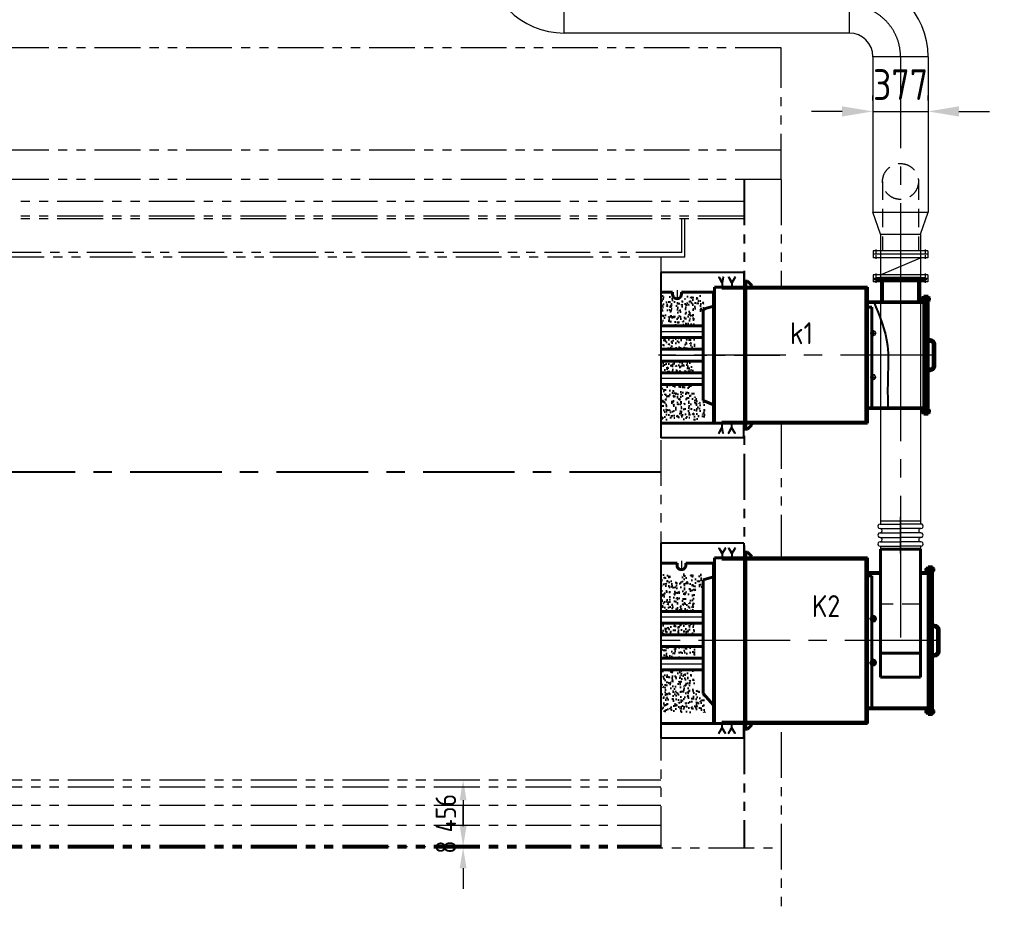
# Model space of a CAD drawing. Header units: millimetres. Extents: x 188205 to 604756, y -401673 to 15123.
# Drawn here: x 382495 to 389121, y -227830 to -221723 of the extents above; entities that cross this region are included whole.
import ezdxf

# ---------------------------------------------------------------- set-up
doc = ezdxf.new("R2010")
doc.units = ezdxf.units.MM
doc.header["$LTSCALE"] = 500
for name, pattern in [('CENTER', [2, 1.25, -0.25, 0.25, -0.25]), ('CONTINOUS', [0]), ('DASHED2', [0.375, 0.25, -0.125]), ('PHANTOM2', [1.25, 0.625, -0.125, 0.125, -0.125, 0.125, -0.125])]:
    doc.linetypes.add(name, pattern=pattern)
for name, color, linetype, lineweight in [('2D', 4, 'PHANTOM2', 20), ('BIAOZHU', 3, 'Continuous', 25), ('POU', 4, 'Continuous', 20), ('SHI', 7, 'Continuous', 40), ('SW', 8, 'Continuous', 20), ('WEN', 3, 'Continuous', 20), ('XU', 6, 'DASHED2', 20), ('ZHONG', 1, 'CENTER', 20), ('中心线', 1, 'CENTER', 18)]:
    doc.layers.add(name, color=color, linetype=linetype, lineweight=lineweight)
doc.layers.add('CENTR', color=1, linetype='CENTER')
doc.styles.add('GB', font='gbenor.shx', dxfattribs={"bigfont": 'gbcbig.shx'})
doc.dimstyles.new('ISO-25$0', dxfattribs={"dimscale": 40, "dimtxt": 3.5, "dimasz": 3.5, "dimexe": 1, "dimexo": 0.2, "dimgap": 1.2, "dimtad": 1, "dimtoh": 1, "dimdec": 1, "dimzin": 9, "dimdsep": 46, "dimtxsty": 'GB', "dimcen": 0, "dimclrd": 3, "dimclre": 3, "dimclrt": 256, "dimadec": 0, "dimazin": 2, "dimtfac": 1, "dimtdec": 1, "dimtix": 1, "dimtmove": 0, "dimatfit": 3, "dimldrblk": 'DOTSMALL', "dimfxl": 0, "dimlwd": -1, "dimlwe": 20, "dimarcsym": 0})
doc.dimstyles.new('ISO-60', dxfattribs={"dimscale": 60, "dimtxt": 3.5, "dimasz": 3.5, "dimexe": 1.8, "dimexo": 1.25, "dimgap": 1.3, "dimtad": 1, "dimrnd": 1, "dimdsep": 46, "dimtxsty": 'GB', "dimcen": 0, "dimclrd": 3, "dimclre": 3, "dimclrt": 256, "dimadec": 0, "dimazin": 0, "dimtfac": 1, "dimtix": 1, "dimtmove": 0, "dimatfit": 3, "dimldrblk": 'DOTSMALL', "dimfxl": 0, "dimlwd": 20, "dimlwe": 20, "dimarcsym": 0})
pattern_1 = [(130, (57927.14, -19397.804), (-72.87387, -6.375634), [7.62, -83.82]), (185, (57927.14, -19397.804), (14.09713, 76.42266), [6.096, -67.056]), (79.549, (57921.07, -19398.335), (-58.777, 70.046675), [6.476, -71.236]), (133.8158, (57927.14, -19377.48), (-108.43162, -16.81693), [11.43, -125.73]), (83.3644, (57918.1, -19378.89), (-94.9617, 98.97022), [9.714, -106.854]), (188.816, (57927.14, -19377.48), (-94.96184, 98.97005), [9.144, -100.584]), (159, (57916.98, -19382.564), (-60.64595, -40.90621), [7.62, -83.82]), (214, (57916.98, -19382.564), (-24.72081, 73.67519), [6.096, -67.056]), (108.5486, (57911.926, -19385.97), (-85.3666, 32.76914), [6.476, -71.236]), (142.5, (57927.14, -19397.804), (-1.235441, 33.822016), [0, -66.2432, 0, -68.072, 0, -67.31]), (172.5, (57927.14, -19397.804), (-26.727865, 40.07223), [0, -38.8112, 0, -64.7192, 0, -25.654]), (212.5, (57949.796, -19397.804), (-54.236238, -2.291498), [0, -25.4, 0, -79.248, 0, -105.156]), (222.5, (57959.956, -19397.804), (-59.251673, 10.170596), [0, -33.02, 0, -52.6288, 0, -74.676])]
pattern_2 = [(130, (56604.54, -19422.26), (-72.87387, -6.375634), [7.62, -83.82]), (185, (56604.54, -19422.26), (14.09713, 76.42266), [6.096, -67.056]), (79.549, (56598.47, -19422.79), (-58.777, 70.046675), [6.476, -71.236]), (133.8158, (56604.54, -19401.94), (-108.43162, -16.81693), [11.43, -125.73]), (83.3644, (56595.51, -19403.34), (-94.9617, 98.97022), [9.714, -106.854]), (188.816, (56604.54, -19401.94), (-94.96184, 98.97005), [9.144, -100.584]), (159, (56594.38, -19407.02), (-60.64595, -40.90621), [7.62, -83.82]), (214, (56594.38, -19407.02), (-24.72081, 73.67519), [6.096, -67.056]), (108.5486, (56589.33, -19410.43), (-85.3666, 32.76914), [6.476, -71.236]), (142.5, (56604.542, -19422.26), (-1.235441, 33.822016), [0, -66.2432, 0, -68.072, 0, -67.31]), (172.5, (56604.54, -19422.26), (-26.727865, 40.07223), [0, -38.8112, 0, -64.7192, 0, -25.654]), (212.5, (56627.199, -19422.26), (-54.236238, -2.291498), [0, -25.4, 0, -79.248, 0, -105.156]), (222.5, (56637.36, -19422.26), (-59.251673, 10.170596), [0, -33.02, 0, -52.6288, 0, -74.676])]
pattern_3 = [(45, (-1333.1662, -1494.125), (-2.245064, 2.245064), [])]

# ---------------------------------------------------------------- blocks, each defined once
blk = doc.blocks.new('*D52')
at = {"layer": 'Defpoints', "color": 0}
for p in [(12549, 914), (12549, 458), (13374, 458)]:
    blk.add_point(p, dxfattribs=at)
at = {"layer": 'WEN', "color": 3, "linetype": 'ByBlock', "lineweight": 20}
for p, q in [((12557, 914), (13414, 914)), ((12557, 458), (13414, 458))]:
    blk.add_line(p, q, dxfattribs=at)
at = {"layer": 'WEN', "color": 3}
blk.add_line((13374, 774), (13374, 598), dxfattribs=at)
for points in [[(13350.6, 774), (13397.3, 774), (13374, 914)], [(13350.6, 598), (13397.3, 598), (13374, 458)]]:
    blk.add_solid(points, dxfattribs=at)
at = {"layer": 'WEN', "insert": (13256, 686), "char_height": 140, "attachment_point": 5, "rotation": 90, "style": 'GB'}
blk.add_mtext('456', dxfattribs=at)
blk = doc.blocks.new('_DotSmall')
at = {"color": 0, "linetype": 'ByBlock', "const_width": 0.5}
blk.add_lwpolyline([(-0.0625, 0, 1), (0.0625, 0, 1)], format="xyb", close=True, dxfattribs=at)
blk = doc.blocks.new('*D53')
at = {"layer": 'Defpoints', "color": 0}
for p in [(13374, 458), (13374, 450), (13374, 450)]:
    blk.add_point(p, dxfattribs=at)
at = {"layer": 'WEN', "color": 3}
for p, q in [((13374, 598), (13374, 738)), ((13374, 458), (13374, 450)), ((13374, 310), (13374, 170))]:
    blk.add_line(p, q, dxfattribs=at)
at = {"layer": 'WEN', "color": 3, "linetype": 'ByBlock', "lineweight": 20}
for p, q in [((13366, 450), (13334, 450)), ((13382, 458), (13414, 458))]:
    blk.add_line(p, q, dxfattribs=at)
at = {"layer": 'WEN', "color": 3}
for points in [[(13350.6, 598), (13397.3, 598), (13374, 458)], [(13350.6, 310), (13397.3, 310), (13374, 450)]]:
    blk.add_solid(points, dxfattribs=at)
at = {"layer": 'WEN', "insert": (13256, 454), "char_height": 140, "attachment_point": 5, "rotation": 90, "style": 'GB'}
blk.add_mtext('8', dxfattribs=at)
blk = doc.blocks.new('A$C4A3A45B7')
at = {"layer": 'BIAOZHU'}
h = blk.add_hatch(dxfattribs=at)
h.set_pattern_fill('AR-CONC', color=256, scale=0.4, style=0)
h.set_pattern_definition(pattern_1)
h.paths.add_polyline_path([(16.4, 465), (246.4, 465), (246.4, 330), (316.4, 300), (316.4, 225), (316.4, 175), (166.4, 175), (116.4, 175), (16.4, 175)])
edge = h.paths.add_edge_path()
edge.add_line((16.4, 1120), (96.4, 1120))
edge.add_line((96.4, 1120), (96.4, 1105))
edge.add_line((96.4, 1105), (104.9, 1084.1))
edge.add_arc((126.4, 1105), 30, 224.08668, 317.02733)
edge.add_line((148.4, 1084.6), (156.4, 1105))
edge.add_line((156.4, 1105), (156.4, 1120))
edge.add_line((156.4, 1120), (316.4, 1120))
edge.add_line((316.4, 1120), (316.4, 1025))
edge.add_line((316.4, 1025), (246.4, 1005))
edge.add_line((246.4, 1005), (246.4, 865))
edge.add_line((246.4, 865), (16.4, 865))
edge.add_line((16.4, 865), (16.4, 1120))
h = blk.add_hatch(dxfattribs=at)
h.set_pattern_fill('AR-CONC', color=256, scale=0.4, style=0)
h.set_pattern_definition(pattern_1)
h.paths.add_polyline_path([(16.4, 785), (246.4, 785), (246.4, 705), (16.4, 705)])
h.paths.add_polyline_path([(16.4, 625), (246.4, 625), (246.4, 545), (16.4, 545)])
for p, q in [((581.4, 1330), (16.4, 1330)), ((16.4, 1330), (16.4, 0)), ((581.4, 1330), (581.4, 1230)), ((586.4, 1235), (581.4, 1235)), ((580.4, 100), (580.4, 0)), ((580.4, 0), (16.4, 0))]:
    blk.add_line(p, q, dxfattribs=at)
at = {"layer": 'SHI'}
for p, q in [((596.4, 1270), (586.4, 1270)), ((586.6, 100), (586.4, 1270)), ((596.4, 1270), (596.4, 100)), ((606.4, 1270), (596.4, 1270)), ((606.4, 1270), (636.4, 1240)), ((1515.9, 1290), (1515.9, 415)), ((1788.9, 1290), (1515.9, 1290)), ((1788.9, 1290), (1788.9, 415)), ((126.4, 1195), (16.4, 1195)), ((126.4, 1180), (126.4, 1195)), ((381.4, 1195), (186.4, 1195)), ((186.4, 1180.5), (186.4, 1195)), ((376.4, 1195), (376.4, 665)), ((381.4, 1230), (381.4, 665)), ((596.4, 1230), (381.4, 1230)), ((431.4, 1230), (431.4, 1222)), ((1416.4, 1222), (431.4, 1222)), ((1426.4, 1230), (596.4, 1230)), ((636.4, 1240), (636.4, 1230)), ((1416.4, 1230), (1416.4, 665)), ((1426.4, 1230), (1426.4, 665)), ((1515.9, 1130), (1426.4, 1130)), ((1841.4, 1130), (1788.9, 1130)), ((1824.9, 1155.1), (1825.8, 1156)), ((1824.9, 1144.9), (1824.9, 1155.1)), ((1826.7, 1155.1), (1824.9, 1155.1)), ((1825.8, 1144), (1824.9, 1144.9)), ((1826.7, 1144.9), (1824.9, 1144.9)), ((1825.8, 1156), (1825.8, 1144)), ((1826.7, 1156), (1825.8, 1156)), ((1826.7, 1144), (1825.8, 1144)), ((1826.7, 1157.8), (1828.2, 1160.4)), ((1826.7, 1142.2), (1826.7, 1157.8)), ((1826.7, 1142.2), (1828.2, 1139.6)), ((1837.4, 1160.4), (1828.2, 1160.4)), ((1837.4, 1155.2), (1828.2, 1155.2)), ((1837.4, 1144.8), (1828.2, 1144.8)), ((1837.4, 1139.6), (1828.2, 1139.6)), ((1838.9, 1157.8), (1837.4, 1160.4)), ((1838.9, 1142.2), (1837.4, 1139.6)), ((1838.9, 1162), (1841.4, 1162)), ((1838.9, 1138), (1838.9, 1162)), ((1838.9, 1142.2), (1838.9, 1157.8)), ((1838.9, 1138), (1841.4, 1138)), ((1870.4, 1169), (1841.4, 1169)), ((1841.4, 1169), (1841.4, 665)), ((1857.4, 1169), (1857.4, 665)), ((1860.4, 1169), (1860.4, 665)), ((1870.4, 1169), (1870.4, 665)), ((1872.9, 1162), (1870.4, 1162)), ((1872.9, 1138), (1870.4, 1138)), ((1872.9, 1138), (1872.9, 1162)), ((1878.9, 1160.4), (1872.9, 1160.4)), ((1872.9, 1139.6), (1872.9, 1160.4)), ((1872.9, 1160.4), (1872.9, 1139.6)), ((1878.9, 1155.2), (1872.9, 1155.2)), ((1878.9, 1144.8), (1872.9, 1144.8)), ((1878.9, 1139.6), (1872.9, 1139.6)), ((1880.4, 1157.8), (1878.9, 1160.4)), ((1880.4, 1142.2), (1878.9, 1139.6)), ((1880.4, 1142.2), (1880.4, 1157.8)), ((375.4, 1100), (305.4, 1080)), ((305.4, 1080), (305.4, 665)), ((1515.9, 1124), (1426.4, 1124)), ((1456.4, 1107.1), (1426.4, 1107.1)), ((1426.4, 1107.1), (1426.4, 206)), ((1456.4, 1107.1), (1456.4, 206)), ((1841.4, 1124), (1788.9, 1124)), ((305.4, 865), (16.4, 865)), ((305.4, 785), (16.4, 785)), ((1870.4, 771), (1885.4, 771)), ((1870.4, 759), (1885.4, 759)), ((1904.4, 590), (1904.4, 740)), ((1916.4, 740), (1916.4, 590)), ((305.4, 705), (16.4, 705)), ((305.4, 305), (305.4, 665)), ((375.4, 100), (375.4, 665)), ((381.4, 100), (381.4, 665)), ((1416.4, 100), (1416.4, 665)), ((1426.4, 100), (1426.4, 665)), ((1841.4, 161), (1841.4, 665)), ((1857.4, 161), (1857.4, 665)), ((1860.4, 161), (1860.4, 665)), ((1870.4, 161), (1870.4, 665)), ((305.4, 625), (16.4, 625)), ((305.4, 545), (16.4, 545)), ((1788.9, 579.8), (1515.9, 579.8)), ((1870.4, 571), (1885.4, 571)), ((1870.4, 559), (1885.4, 559)), ((305.4, 465), (16.4, 465)), ((1788.9, 415), (1515.9, 415)), ((375.4, 225), (305.4, 305)), ((1841.4, 206), (1426.4, 206)), ((1841.4, 200), (1426.4, 200)), ((1824.9, 185.1), (1825.8, 186)), ((1824.9, 174.9), (1824.9, 185.1)), ((1826.7, 185.1), (1824.9, 185.1)), ((1825.8, 174), (1824.9, 174.9)), ((1826.7, 174.9), (1824.9, 174.9)), ((1825.8, 186), (1825.8, 174)), ((1826.7, 186), (1825.8, 186)), ((1826.7, 174), (1825.8, 174)), ((1826.7, 187.8), (1828.2, 190.4)), ((1826.7, 172.2), (1826.7, 187.8)), ((1826.7, 172.2), (1828.2, 169.6)), ((1837.4, 190.4), (1828.2, 190.4)), ((1837.4, 185.2), (1828.2, 185.2)), ((1837.4, 174.8), (1828.2, 174.8)), ((1837.4, 169.6), (1828.2, 169.6)), ((1838.9, 187.8), (1837.4, 190.4)), ((1838.9, 172.2), (1837.4, 169.6)), ((1838.9, 192), (1841.4, 192)), ((1838.9, 168), (1838.9, 192)), ((1838.9, 172.2), (1838.9, 187.8)), ((1838.9, 168), (1841.4, 168)), ((1870.4, 161), (1841.4, 161)), ((1872.9, 192), (1870.4, 192)), ((1872.9, 168), (1870.4, 168)), ((1872.9, 168), (1872.9, 192)), ((1872.9, 190.4), (1872.9, 169.6)), ((1872.9, 169.6), (1872.9, 190.4)), ((1878.9, 190.4), (1872.9, 190.4)), ((1878.9, 185.2), (1872.9, 185.2)), ((1878.9, 174.8), (1872.9, 174.8)), ((1878.9, 169.6), (1872.9, 169.6)), ((1880.4, 187.8), (1878.9, 190.4)), ((1880.4, 172.2), (1878.9, 169.6)), ((1880.4, 172.2), (1880.4, 187.8)), ((116.4, 100), (16.4, 100)), ((166.4, 100), (116.4, 100)), ((381.4, 100), (166.4, 100)), ((596.4, 100), (381.4, 100)), ((1416.4, 108), (431.4, 108)), ((431.4, 108), (431.4, 100)), ((586.4, 95), (580.4, 95)), ((586.4, 60), (586.4, 100)), ((596.4, 60), (596.4, 100)), ((1426.4, 100), (596.4, 100)), ((606.4, 60), (636.4, 90)), ((636.4, 90), (636.4, 100)), ((596.4, 60), (586.4, 60)), ((606.4, 60), (596.4, 60))]:
    blk.add_line(p, q, dxfattribs=at)
for points in [[(1475.1, 830), (1483.7, 815), (1475.1, 800), (1457.8, 800), (1449.1, 815), (1457.8, 830)], [(1473.9, 500), (1483.7, 515), (1475.1, 530), (1457.8, 530), (1449.1, 515), (1456.6, 500)]]:
    blk.add_lwpolyline(points, close=True, dxfattribs=at)
for centre in [(1466.4, 815), (1466.4, 515)]:
    blk.add_circle(centre, 15, dxfattribs=at)
for centre, radius, start, end in [((156.4, 1180), 30, 180, 0.96945), ((1831.7, 1159), 5.17, 193.14079, 226.85921), ((1836.5, 1150), 9.75, 147.79577, 212.20423), ((1831.7, 1141), 5.17, 133.14079, 166.85921), ((1833.9, 1159), 5.17, 313.14079, 346.85921), ((1829.2, 1150), 9.75, 327.79577, 32.20423), ((1833.9, 1141), 5.17, 13.14079, 46.85921), ((1875.4, 1159), 5.17, 313.14079, 346.85921), ((1870.7, 1150), 9.75, 327.79577, 32.20423), ((1875.4, 1141), 5.17, 13.14079, 46.85921), ((1885.4, 740), 31, 0, 90), ((1885.4, 740), 19, 0, 90), ((1885.4, 590), 19, 270, 0), ((1885.4, 590), 31, 270, 0), ((1831.7, 189), 5.17, 193.14079, 226.85921), ((1836.5, 180), 9.75, 147.79577, 212.20423), ((1831.7, 171), 5.17, 133.14079, 166.85921), ((1833.9, 189), 5.17, 313.14079, 346.85921), ((1829.2, 180), 9.75, 327.79577, 32.20423), ((1833.9, 171), 5.17, 13.14079, 46.85921), ((1875.4, 189), 5.17, 313.14079, 346.85921), ((1870.7, 180), 9.75, 327.79577, 32.20423), ((1875.4, 171), 5.17, 13.14079, 46.85921)]:
    blk.add_arc(centre, radius, start, end, dxfattribs=at)
at = {"layer": 'SW'}
for p in [(16.4, 1195), (16.4, 100)]:
    blk.add_line(p, (16.4, 665), dxfattribs=at)
at = {"layer": 'XU'}
for p, q in [((409.6, 1297), (414.8, 1300)), ((409.6, 1297), (431, 1259.9)), ((414.8, 1300), (437, 1261.5)), ((454, 1300), (434.4, 1266)), ((459.2, 1297), (437.4, 1259.2)), ((437.4, 1260), (437.4, 1230)), ((459.2, 1297), (454, 1300)), ((475.6, 1297), (480.8, 1300)), ((475.6, 1297), (497, 1259.9)), ((480.8, 1300), (503, 1261.5)), ((520, 1300), (500.4, 1266)), ((525.2, 1297), (503.4, 1259.2)), ((503.4, 1260), (503.4, 1230)), ((525.2, 1297), (520, 1300)), ((431.4, 1258.4), (431.4, 1230)), ((497.4, 1258.4), (497.4, 1230)), ((1788.9, 915), (1515.9, 915)), ((409.6, 33), (431, 70.1)), ((414.8, 30), (437, 68.5)), ((431.4, 71.6), (431.4, 100)), ((437.4, 70), (437.4, 100)), ((459.2, 33), (437.4, 70.8)), ((475.6, 33), (497, 70.1)), ((480.8, 30), (503, 68.5)), ((497.4, 71.6), (497.4, 100)), ((503.4, 70), (503.4, 100)), ((525.2, 33), (503.4, 70.8)), ((409.6, 33), (414.8, 30)), ((454, 30), (434.4, 64)), ((459.2, 33), (454, 30)), ((475.6, 33), (480.8, 30)), ((520, 30), (500.4, 64)), ((525.2, 33), (520, 30))]:
    blk.add_line(p, q, dxfattribs=at)
for centre, start, end in [((428.4, 1258.4), 0, 30), ((434.4, 1260), 0, 30), ((494.4, 1258.4), 0, 30), ((500.4, 1260), 0, 30), ((428.4, 71.6), 330, 0), ((434.4, 70), 330, 0), ((494.4, 71.6), 330, 0), ((500.4, 70), 330, 0)]:
    blk.add_arc(centre, 3, start, end, dxfattribs=at)
at = {"layer": 'ZHONG'}
for p, q in [((1652.4, 1312.4), (1652.4, 665)), ((1652.4, 1259.6), (1652.4, 1296.2)), ((156.4, 1209.2), (156.4, 1151.8)), ((305.4, 825), (16.4, 825)), ((1446.1, 815), (1486.7, 815)), ((1466.4, 794.7), (1466.4, 835.3)), ((1870.4, 765), (1885.4, 765)), ((1910.4, 740), (1910.4, 590)), ((1898.2, 665), (0, 665)), ((1466.4, 535.3), (1466.4, 544.7)), ((1466.4, 494.7), (1466.4, 535.3)), ((1870.4, 565), (1885.4, 565)), ((305.4, 505), (16.4, 505)), ((1446.1, 515), (1486.7, 515))]:
    blk.add_line(p, q, dxfattribs=at)
at = {"layer": 'ZHONG', "color": 1, "linetype": 'CENTER'}
for p, q in [((1888.5, 1150), (1819.6, 1150)), ((1888.5, 180), (1819.6, 180))]:
    blk.add_line(p, q, dxfattribs=at)
at = {"layer": 'ZHONG'}
for centre, start, end in [((1885.4, 740), 0, 90), ((1885.4, 590), 270, 0)]:
    blk.add_arc(centre, 25, start, end, dxfattribs=at)
at = {"layer": 'BIAOZHU', "style": 'GB'}
blk.add_text('K2', height=150, dxfattribs=at).set_placement((1047.8, 826))
blk = doc.blocks.new('A$C704930C1')
at = {"layer": 'POU'}
h = blk.add_hatch(dxfattribs=at)
h.set_pattern_fill('ANSI31', color=256, style=0)
h.set_pattern_definition(pattern_3)
h.paths.add_polyline_path([(8.5, 15.2), (0, 15.2), (0, 5.2), (8.5, 5.2)])
h.paths.add_polyline_path([(46.5, 5.2), (46.5, 17.2), (30, 17.2), (28, 15.2), (26.5, 15.2), (26.5, 5.2)])
h = blk.add_hatch(dxfattribs=at)
h.set_pattern_fill('ANSI31', color=256, style=0)
h.set_pattern_definition(pattern_3)
h.paths.add_polyline_path([(313.5, 15.2), (312, 15.2), (310, 17.2), (293.5, 17.2), (293.5, 5.2), (313.5, 5.2)])
h.paths.add_polyline_path([(340, 15.2), (331.5, 15.2), (331.5, 5.2), (340, 5.2)])
at = {"layer": 'SHI'}
for p, q in [((0, 15.2), (28, 15.2)), ((0, 5.2), (0, 15.2)), ((0, 5.2), (340, 5.2)), ((8.5, 5.2), (8.5, 15.2)), ((26.5, 5.2), (26.5, 15.2)), ((30, 17.2), (28, 15.2)), ((30, 17.2), (310, 17.2)), ((46.5, 5.2), (46.5, 17.2)), ((293.5, 5.2), (293.5, 17.2)), ((310, 17.2), (312, 15.2)), ((312, 15.2), (340, 15.2)), ((313.5, 5.2), (313.5, 15.2)), ((331.5, 5.2), (331.5, 15.2)), ((340, 5.2), (340, 15.2))]:
    blk.add_line(p, q, dxfattribs=at)
at = {"layer": 'ZHONG'}
for p, q in [((17.5, 0), (17.5, 21.1)), ((170, 0), (170, 21.1)), ((322.5, 0), (322.5, 21.1))]:
    blk.add_line(p, q, dxfattribs=at)
blk = doc.blocks.new('A$C33EE5163')
at = {"layer": 'BIAOZHU'}
h = blk.add_hatch(dxfattribs=at)
h.set_pattern_fill('AR-CONC', color=256, scale=0.4, style=0)
h.set_pattern_definition(pattern_2)
h.paths.add_polyline_path([(-1306.2, 440.5), (-1076.2, 440.5), (-1076.2, 355.5), (-1006.2, 325.5), (-1006.2, 200.5), (-1156.2, 200.5), (-1206.2, 200.5), (-1306.2, 200.5)])
h.paths.add_polyline_path([(-1306.2, 1045.5), (-1226.2, 1045.5), (-1226.2, 1030.5, 0.991576), (-1166.2, 1030), (-1166.2, 1045.5), (-1006.2, 1045.5), (-1006.2, 950.5), (-1076.2, 930.5), (-1076.2, 840.5), (-1306.2, 840.5)])
h = blk.add_hatch(dxfattribs=at)
h.set_pattern_fill('AR-CONC', color=256, scale=0.4, style=0)
h.set_pattern_definition(pattern_2)
h.paths.add_polyline_path([(-1306.2, 760.5), (-1076.2, 760.5), (-1076.2, 680.5), (-1306.2, 680.5)])
h.paths.add_polyline_path([(-1306.2, 600.5), (-1076.2, 600.5), (-1076.2, 520.5), (-1306.2, 520.5)])
for p, q in [((-741.2, 1205.5), (-1306.2, 1205.5)), ((-1306.2, 1205.5), (-1306.2, 75.4)), ((-741.2, 1205.5), (-741.2, 1105.5)), ((-736.2, 1110.5), (-741.2, 1110.5)), ((-741, 75.6), (-741.1, 175.5)), ((-741, 75.6), (-1306.2, 75.4))]:
    blk.add_line(p, q, dxfattribs=at)
blk.add_spline([(146.6, 1005.5), (241.2, 706.3), (243.2, 493.1), (243.2, 275.5)], degree=3, dxfattribs=at)
at = {"layer": 'SHI'}
for p, q in [((-726.2, 1145.5), (-736.2, 1145.5)), ((-736.1, 175.5), (-736.2, 1145.5)), ((-726.2, 1145.5), (-726.2, 175.5)), ((-716.2, 1145.5), (-726.2, 1145.5)), ((-716.2, 1145.5), (-686.2, 1115.5)), ((207.3, 1005.5), (207.3, 1145.5)), ((452.3, 1005.5), (452.3, 1153.5)), ((-1226.2, 1070.5), (-1306.2, 1070.5)), ((-1226.2, 1055.5), (-1226.2, 1070.5)), ((-941.2, 1070.5), (-1166.2, 1070.5)), ((-1166.2, 1056.1), (-1166.2, 1070.5)), ((-946.2, 1070.5), (-946.2, 640.5)), ((-941.2, 1105.5), (-941.2, 640.5)), ((-726.2, 1105.5), (-941.2, 1105.5)), ((-891.2, 1097.5), (-891.2, 1105.5)), ((93.8, 1097.5), (-891.2, 1097.5)), ((103.8, 1105.5), (-726.2, 1105.5)), ((-686.2, 1115.5), (-686.2, 1105.5)), ((93.8, 1105.5), (93.8, 640.5)), ((103.8, 1105.5), (103.8, 640.5)), ((488.8, 1005.5), (103.8, 1005.5)), ((488.8, 999.5), (103.8, 999.5)), ((472.3, 1028.6), (473.2, 1029.5)), ((472.3, 1018.4), (472.3, 1028.6)), ((474.1, 1028.6), (472.3, 1028.6)), ((473.2, 1017.5), (472.3, 1018.4)), ((474.1, 1018.4), (472.3, 1018.4)), ((473.2, 1029.5), (473.2, 1017.5)), ((474.1, 1029.5), (473.2, 1029.5)), ((474.1, 1017.5), (473.2, 1017.5)), ((474.1, 1031.3), (475.6, 1033.9)), ((474.1, 1015.8), (474.1, 1031.3)), ((474.1, 1015.8), (475.6, 1013.2)), ((484.8, 1033.9), (475.6, 1033.9)), ((484.8, 1028.7), (475.6, 1028.7)), ((484.8, 1018.3), (475.6, 1018.3)), ((484.8, 1013.2), (475.6, 1013.2)), ((486.3, 1031.3), (484.8, 1033.9)), ((486.3, 1015.8), (484.8, 1013.2)), ((486.3, 1035.5), (488.8, 1035.5)), ((486.3, 1011.5), (486.3, 1035.5)), ((486.3, 1015.8), (486.3, 1031.3)), ((486.3, 1011.5), (488.8, 1011.5)), ((517.8, 1044.5), (488.8, 1044.5)), ((488.8, 1044.5), (488.8, 640.5)), ((504.8, 1044.5), (504.8, 640.5)), ((507.8, 1044.5), (507.8, 640.5)), ((517.8, 1044.5), (517.8, 640.5)), ((520.3, 1035.5), (517.8, 1035.5)), ((520.3, 1011.5), (517.8, 1011.5)), ((520.3, 1011.5), (520.3, 1035.5)), ((526.3, 1033.9), (520.3, 1033.9)), ((520.3, 1013.2), (520.3, 1033.9)), ((520.3, 1033.9), (520.3, 1013.2)), ((526.3, 1028.7), (520.3, 1028.7)), ((526.3, 1018.3), (520.3, 1018.3)), ((526.3, 1013.2), (520.3, 1013.2)), ((527.8, 1031.3), (526.3, 1033.9)), ((527.8, 1015.8), (526.3, 1013.2)), ((527.8, 1015.8), (527.8, 1031.3)), ((-947.2, 975.5), (-1017.2, 955.5)), ((-1017.2, 955.5), (-1017.2, 640.5)), ((133.8, 969.1), (103.8, 969.1)), ((103.8, 969.1), (103.8, 281.5)), ((133.8, 969.1), (133.8, 281.5)), ((-1017.2, 840.5), (-1306.2, 840.5)), ((-1017.2, 760.5), (-1306.2, 760.5)), ((517.8, 746.5), (532.8, 746.5)), ((517.8, 734.5), (532.8, 734.5)), ((-1017.2, 680.5), (-1306.2, 680.5)), ((551.8, 565.5), (551.8, 715.5)), ((563.8, 715.5), (563.8, 565.5)), ((-1017.2, 600.5), (-1306.2, 600.5)), ((-1017.2, 330.5), (-1017.2, 640.5)), ((-946.2, 175.5), (-946.2, 640.5)), ((-941.2, 175.5), (-941.2, 640.5)), ((93.8, 175.5), (93.8, 640.5)), ((103.8, 175.5), (103.8, 640.5)), ((488.8, 236.5), (488.8, 640.5)), ((504.8, 236.5), (504.8, 640.5)), ((507.8, 236.5), (507.8, 640.5)), ((517.8, 236.5), (517.8, 640.5)), ((517.8, 546.5), (532.8, 546.5)), ((517.8, 534.5), (532.8, 534.5)), ((-1017.2, 520.5), (-1306.2, 520.5)), ((-1017.2, 440.5), (-1306.2, 440.5)), ((-946.2, 300.5), (-1017.2, 330.5)), ((488.8, 281.5), (103.8, 281.5)), ((488.8, 275.5), (103.8, 275.5)), ((474.1, 265.3), (475.6, 267.9)), ((474.1, 249.8), (474.1, 265.3)), ((484.8, 267.9), (475.6, 267.9)), ((486.3, 265.3), (484.8, 267.9)), ((486.3, 269.5), (488.8, 269.5)), ((486.3, 245.5), (486.3, 269.5)), ((486.3, 249.8), (486.3, 265.3)), ((520.3, 269.5), (517.8, 269.5)), ((520.3, 245.5), (520.3, 269.5)), ((520.3, 267.9), (520.3, 247.2)), ((520.3, 247.2), (520.3, 267.9)), ((526.3, 267.9), (520.3, 267.9)), ((527.8, 265.3), (526.3, 267.9)), ((527.8, 249.8), (527.8, 265.3)), ((472.3, 262.6), (473.2, 263.5)), ((472.3, 252.4), (472.3, 262.6)), ((474.1, 262.6), (472.3, 262.6)), ((473.2, 251.5), (472.3, 252.4)), ((474.1, 252.4), (472.3, 252.4)), ((473.2, 263.5), (473.2, 251.5)), ((474.1, 263.5), (473.2, 263.5)), ((474.1, 251.5), (473.2, 251.5)), ((474.1, 249.8), (475.6, 247.2)), ((484.8, 262.7), (475.6, 262.7)), ((484.8, 252.3), (475.6, 252.3)), ((484.8, 247.2), (475.6, 247.2)), ((486.3, 249.8), (484.8, 247.2)), ((486.3, 245.5), (488.8, 245.5)), ((517.8, 236.5), (488.8, 236.5)), ((520.3, 245.5), (517.8, 245.5)), ((526.3, 262.7), (520.3, 262.7)), ((526.3, 252.3), (520.3, 252.3)), ((526.3, 247.2), (520.3, 247.2)), ((527.8, 249.8), (526.3, 247.2)), ((-1206.2, 175.5), (-1306.2, 175.5)), ((-1156.2, 175.5), (-1206.2, 175.5)), ((-941.2, 175.5), (-1156.2, 175.5)), ((-726.2, 175.5), (-941.2, 175.5)), ((-891.2, 175.5), (-891.2, 183.5)), ((93.8, 183.5), (-891.2, 183.5)), ((-736.2, 170.5), (-741.1, 170.5)), ((-736.2, 135.5), (-736.2, 175.5)), ((-726.2, 135.5), (-736.2, 135.5)), ((-726.2, 135.5), (-726.2, 175.5)), ((103.8, 175.5), (-726.2, 175.5)), ((-716.2, 135.5), (-726.2, 135.5)), ((-716.2, 135.5), (-686.2, 165.5)), ((-686.2, 165.5), (-686.2, 175.5))]:
    blk.add_line(p, q, dxfattribs=at)
for centre, radius, start, end in [((-1196.2, 1055.5), 30, 180, 0.96945), ((479.2, 1032.5), 5.17, 193.14079, 226.85921), ((483.9, 1023.5), 9.75, 147.79577, 212.20423), ((479.2, 1014.6), 5.17, 133.14079, 166.85921), ((481.3, 1032.5), 5.17, 313.14079, 346.85921), ((476.6, 1023.5), 9.75, 327.79577, 32.20423), ((481.3, 1014.6), 5.17, 13.14079, 46.85921), ((522.8, 1032.5), 5.17, 313.14079, 346.85921), ((518.1, 1023.5), 9.75, 327.79577, 32.20423), ((522.8, 1014.6), 5.17, 13.14079, 46.85921), ((532.8, 715.5), 31, 0, 90), ((532.8, 715.5), 19, 0, 90), ((532.8, 565.5), 19, 270, 0), ((532.8, 565.5), 31, 270, 0), ((479.2, 266.5), 5.17, 193.14079, 226.85921), ((481.3, 266.5), 5.17, 313.14079, 346.85921), ((522.8, 266.5), 5.17, 313.14079, 346.85921), ((483.9, 257.5), 9.75, 147.79577, 212.20423), ((479.2, 248.6), 5.17, 133.14079, 166.85921), ((476.6, 257.5), 9.75, 327.79577, 32.20423), ((481.3, 248.6), 5.17, 13.14079, 46.85921), ((518.1, 257.5), 9.75, 327.79577, 32.20423), ((522.8, 248.6), 5.17, 13.14079, 46.85921)]:
    blk.add_arc(centre, radius, start, end, dxfattribs=at)
at = {"layer": 'SW'}
for p in [(-1306.2, 1070.5), (-1306.2, 175.5)]:
    blk.add_line(p, (-1306.2, 640.5), dxfattribs=at)
for points in [[(152.2, 805.5), (160.8, 790.5), (152.2, 775.5), (134.8, 775.5), (126.2, 790.5), (134.8, 805.5)], [(152.2, 475.5), (160.8, 490.5), (152.2, 505.5), (134.8, 505.5), (126.2, 490.5), (134.8, 475.5)]]:
    blk.add_lwpolyline(points, close=True, dxfattribs=at)
for centre in [(143.5, 790.5), (143.5, 490.5)]:
    blk.add_circle(centre, 15, dxfattribs=at)
at = {"layer": 'XU'}
for p, q in [((-913, 1172.5), (-907.8, 1175.5)), ((-913, 1172.5), (-891.6, 1135.4)), ((-907.8, 1175.5), (-885.6, 1137)), ((-891.2, 1133.9), (-891.2, 1105.5)), ((-883.6, 1175.5), (-888.2, 1141.5)), ((-878.4, 1172.5), (-885.2, 1134.7)), ((-885.2, 1135.5), (-885.2, 1105.5)), ((-878.4, 1172.5), (-883.6, 1175.5)), ((-847, 1172.5), (-841.8, 1175.5)), ((-847, 1172.5), (-825.6, 1135.4)), ((-841.8, 1175.5), (-819.6, 1137)), ((-825.2, 1133.9), (-825.2, 1105.5)), ((-802.6, 1175.5), (-822.2, 1141.5)), ((-797.4, 1172.5), (-819.2, 1134.7)), ((-819.2, 1135.5), (-819.2, 1105.5)), ((-797.4, 1172.5), (-802.6, 1175.5)), ((-913, 108.5), (-891.6, 145.7)), ((-907.8, 105.5), (-885.6, 144)), ((-891.2, 147.2), (-891.2, 175.5)), ((-883.6, 105.5), (-888.2, 139.5)), ((-885.2, 145.5), (-885.2, 175.5)), ((-878.4, 108.5), (-885.2, 146.3)), ((-847, 108.5), (-825.6, 145.7)), ((-841.8, 105.5), (-819.6, 144)), ((-825.2, 147.2), (-825.2, 175.5)), ((-802.6, 105.5), (-822.2, 139.5)), ((-819.2, 145.5), (-819.2, 175.5)), ((-797.4, 108.5), (-819.2, 146.3)), ((-913, 108.5), (-907.8, 105.5)), ((-878.4, 108.5), (-883.6, 105.5)), ((-847, 108.5), (-841.8, 105.5)), ((-797.4, 108.5), (-802.6, 105.5))]:
    blk.add_line(p, q, dxfattribs=at)
for centre, start, end in [((-894.2, 1133.9), 0, 30), ((-888.2, 1135.5), 0, 30), ((-828.2, 1133.9), 0, 30), ((-822.2, 1135.5), 0, 30), ((-894.2, 147.2), 330, 0), ((-888.2, 145.5), 330, 0), ((-828.2, 147.2), 330, 0), ((-822.2, 145.5), 330, 0)]:
    blk.add_arc(centre, 3, start, end, dxfattribs=at)
at = {"layer": 'ZHONG'}
for p, q in [((329.8, 1187.9), (329.8, 640.5)), ((-1196.2, 1084.7), (-1196.2, 1027.4)), ((-1017.2, 800.5), (-1306.2, 800.5)), ((143.5, 810.9), (143.5, 770.2)), ((123.2, 790.5), (163.8, 790.5)), ((517.8, 740.5), (532.8, 740.5)), ((557.8, 715.5), (557.8, 565.5)), ((545.6, 640.5), (-1322.6, 640.5)), ((517.8, 540.5), (532.8, 540.5)), ((-1017.2, 480.5), (-1306.2, 480.5)), ((123.2, 490.5), (163.8, 490.5)), ((143.5, 470.2), (143.5, 510.9))]:
    blk.add_line(p, q, dxfattribs=at)
at = {"layer": 'ZHONG', "color": 1, "linetype": 'CENTER'}
for p, q in [((535.9, 1023.5), (467, 1023.5)), ((535.9, 257.5), (467, 257.5))]:
    blk.add_line(p, q, dxfattribs=at)
at = {"layer": 'ZHONG'}
for centre, start, end in [((532.8, 715.5), 0, 90), ((532.8, 565.5), 270, 0)]:
    blk.add_arc(centre, 25, start, end, dxfattribs=at)
at = {"layer": 'WEN', "xscale": -1}
blk.add_blockref('A$C704930C1', (499.8, 1148.4), dxfattribs=at)
at = {"layer": 'BIAOZHU', "style": 'GB'}
blk.add_text('k1', height=150, dxfattribs=at).set_placement((-424.5, 715.4))
blk = doc.blocks.new('蝶阀-DN250')
at = {"linetype": 'CONTINOUS'}
for p, q in [((-187.5, 213), (187.5, 213)), ((-187.5, 213), (-187.5, 165)), ((187.5, 213), (187.5, 165)), ((-187.5, 189), (187.5, 189)), ((-187.5, 165), (187.5, 165)), ((-136.5, 165), (-136.5, 48)), ((136.5, 48), (-136.5, 165)), ((136.5, 165), (136.5, 48)), ((-187.5, 48), (-187.5, 0)), ((-187.5, 48), (187.5, 48)), ((-187.5, 24), (187.5, 24)), ((-187.5, 0), (187.5, 0)), ((187.5, 48), (187.5, 0))]:
    blk.add_line(p, q, dxfattribs=at)
at = {"layer": '中心线', "ltscale": 0.04}
for p, q in [((-167.5, 221.2), (-167.5, 157.3)), ((167.5, 221.2), (167.5, 157.3)), ((-167.5, 56.2), (-167.5, -7.7)), ((167.5, 56.2), (167.5, -7.7))]:
    blk.add_line(p, q, dxfattribs=at)
at = {"layer": '中心线', "ltscale": 0.1}
blk.add_line((0, 239), (0, -27.2), dxfattribs=at)
blk = doc.blocks.new('wf-3tf-dn350-a')
for p, q in [((-234.6, 599), (-284.6, 599)), ((-234.6, 599), (-284.6, 599)), ((-281.1, 564), (-281.1, 599)), ((-266.1, 377), (-266.1, 599)), ((-234.6, 615.5), (-189.6, 615.5)), ((-189.6, 599), (-143.1, 599)), ((-189.6, 599), (-143.1, 599)), ((-158.1, 377), (-158.1, 599)), ((-143.1, 575.5), (-143.1, 599)), ((142.4, 575.5), (142.4, 601)), ((188.9, 601), (142.4, 601)), ((188.9, 601), (142.4, 601)), ((157.4, 377), (157.4, 601)), ((188.9, 615.5), (233.9, 615.5)), ((233.9, 601), (280.4, 601)), ((233.9, 601), (280.4, 601)), ((265.4, 377), (265.4, 601)), ((280.4, 566), (280.4, 601)), ((-281.1, 564), (-234.6, 564)), ((-273.1, 412), (-273.1, 564)), ((-259.1, 412), (-259.1, 564)), ((233.9, 569.5), (-234.6, 569.5)), ((211.4, 575.5), (-212.1, 575.5)), ((211.4, 563.5), (-212.1, 563.5)), ((-165.1, 412), (-165.1, 563.5)), ((-151.1, 412), (-151.1, 563.5)), ((150.4, 412), (150.4, 563.5)), ((164.4, 412), (164.4, 563.5)), ((280.4, 566), (233.9, 566)), ((258.4, 412), (258.4, 566)), ((272.4, 412), (272.4, 566)), ((-189.6, 497.1), (-234.6, 497.1)), ((188.9, 499.1), (233.9, 499.1)), ((-281.1, 377), (-281.1, 412)), ((-212.1, 412), (-281.1, 412)), ((-263.6, 377), (-263.6, 412)), ((-212.1, 412), (-143.1, 412)), ((-160.6, 377), (-160.6, 412)), ((-143.1, 377), (-143.1, 412)), ((142.4, 377), (142.4, 412)), ((211.4, 412), (142.4, 412)), ((159.9, 377), (159.9, 412)), ((211.4, 412), (280.4, 412)), ((262.9, 377), (262.9, 412)), ((280.4, 377), (280.4, 412)), ((-327.1, 345), (-422.8, 254)), ((-327.1, 361), (-327.1, 345)), ((-327.1, 361), (-212.4, 361)), ((-212.4, 345), (-327.1, 345)), ((-212.1, 377), (-281.1, 377)), ((-281.1, 377), (-281.1, 361)), ((-256.4, 345), (-256.4, 254)), ((-235.3, 377), (-243.7, 377)), ((-235.8, 377), (-235.8, 361)), ((-235.8, 377), (-235.8, 361)), ((-189.3, 377), (-235.3, 377)), ((-200, 377), (-225.5, 377)), ((-212.4, 361), (-97.1, 361)), ((-212.4, 345), (-97.1, 345)), ((-212.1, 377), (-143.1, 377)), ((-188.8, 377), (-188.8, 361)), ((-188.8, 377), (-188.8, 361)), ((-168.3, 345), (-168.3, 254)), ((-143.1, 377), (-143.1, 361)), ((-97.1, 361), (-97.1, 345)), ((-97.1, 345), (-1.9, 254)), ((96.4, 346), (1.2, 254)), ((211.7, 361), (96.4, 361)), ((96.4, 361), (96.4, 346)), ((211.7, 346), (96.4, 346)), ((280.4, 377), (142.4, 377)), ((211.4, 377), (142.4, 377)), ((142.4, 377), (142.4, 361)), ((160.6, 361), (163.6, 361)), ((167.6, 346), (167.6, 254)), ((188.7, 377), (180.3, 377)), ((188.1, 377), (234.1, 377)), ((188.2, 377), (188.2, 361)), ((188.2, 377), (188.2, 361)), ((234.7, 377), (188.7, 377)), ((198.5, 377), (224, 377)), ((224, 377), (198.5, 377)), ((211.4, 377), (280.4, 377)), ((326.4, 361), (211.7, 361)), ((211.7, 346), (326.4, 346)), ((234.1, 377), (242.4, 377)), ((235.2, 377), (235.2, 361)), ((235.2, 377), (235.2, 361)), ((255.7, 346), (255.7, 254)), ((263.2, 361), (260.2, 361)), ((280.4, 377), (280.4, 361)), ((326.4, 361), (326.4, 346)), ((326.4, 346), (422.2, 254)), ((-514.3, 0), (-514.3, 245)), ((-514.3, 245), (-490.3, 245)), ((-490.3, 10), (-490.3, 245)), ((-466.3, 245), (-490.3, 245)), ((-490.3, 10), (-490.3, 245)), ((-466.3, 0), (-466.3, 245)), ((-422.8, 254), (-212.4, 254)), ((-422.8, 242), (-422.8, 254)), ((-422.8, 242), (-212.4, 242)), ((-422.8, 242), (-422.8, 225)), ((-212.4, 237), (-422.8, 236.9)), ((-422.8, 237), (-212.4, 237)), ((-422.8, 225), (-212.4, 225)), ((-415.3, 10), (-415.3, 225)), ((-415.3, 10), (-415.3, 225)), ((-409.3, 225), (-409.3, -242.4)), ((-405.3, 249), (-405.3, 225)), ((-390.3, 225), (-390.3, 242)), ((-212.4, 254), (-1.9, 254)), ((-212.4, 242), (-1.9, 242)), ((-212.4, 236.9), (-0.3, 236.9)), ((-212.4, 225), (-0.3, 225)), ((-34.4, 237), (-34.4, 225)), ((-34.3, 236.9), (-34.3, 242)), ((-34.3, 237), (-34.3, 225)), ((-19.4, 249), (-19.4, 225)), ((-19.4, 249), (-19.4, 225)), ((-19.3, 249), (-19.3, 225)), ((-0.3, 225), (-3.3, 225)), ((-0.3, 225), (-3.3, 225)), ((-1.9, 254), (-1.9, 236.9)), ((211.7, 237), (-0.4, 236.9)), ((-0.4, 225), (2.6, 225)), ((211.7, 225), (-0.3, 225)), ((-0.3, 225), (2.7, 225)), ((1.2, 254), (1.2, 236.9)), ((211.7, 254), (1.2, 254)), ((211.7, 242), (1.2, 242)), ((18.7, 249), (18.7, 225)), ((31.2, 236.9), (31.2, 242)), ((31.2, 237), (31.2, 225)), ((422.2, 254), (211.7, 254)), ((422.2, 242), (211.7, 242)), ((422.2, 237), (211.7, 237)), ((422.2, 225), (211.7, 225)), ((392.2, 237), (392.2, 242)), ((392.2, 237), (392.2, 225)), ((407.2, 254), (407.2, 225)), ((408.7, 225), (408.7, -242.4)), ((414.7, 0), (414.7, 225)), ((422.2, 242), (422.2, 254)), ((422.2, 242), (422.2, 237)), ((422.2, 237), (422.2, 225)), ((465.7, 0), (465.7, 245)), ((465.7, 245), (489.7, 245)), ((489.7, 10), (489.7, 245)), ((489.7, 10), (489.7, 245)), ((513.7, 245), (489.7, 245)), ((513.7, 0), (513.7, 245)), ((-415.3, 188.5), (-466.3, 188.5)), ((414.7, 188.5), (479.7, 188.5)), ((-514.3, 0), (-514.3, -245)), ((-490.3, 10), (-490.3, -245)), ((-490.3, 10), (-490.3, -245)), ((-466.3, 0), (-466.3, -245)), ((-415.3, 10), (-415.3, -245)), ((414.7, 0), (414.7, -245)), ((465.7, 0), (465.7, -245)), ((489.7, 10), (489.7, -245)), ((489.7, 10), (489.7, -245)), ((513.7, 0), (513.7, -245)), ((-415.3, -188.5), (-466.3, -188.5)), ((414.7, -188.5), (479.7, -188.5)), ((-514.3, -245), (-490.3, -245)), ((-466.3, -245), (-490.3, -245)), ((-415.3, -245), (-256.7, -395)), ((-409.3, -242.4), (-415.2, -245)), ((-409.3, -242.4), (-248, -395)), ((408.7, -242.4), (247.3, -395)), ((414.7, -245), (256, -395)), ((414.5, -245), (408.7, -242.4)), ((465.7, -245), (489.7, -245)), ((513.7, -245), (489.7, -245)), ((256, -395), (-256.7, -395)), ((-256.7, -395), (-256.7, -405)), ((256, -395), (256, -405)), ((-256.7, -405), (-246.1, -405)), ((-155.3, -405), (-246.1, -405)), ((0, -456.1), (-245, -456.1)), ((-245, -456.1), (-245, -480.1)), ((0, -405.1), (-188.5, -405.1)), ((-188.5, -405.1), (-188.5, -456.1)), ((0, -405.1), (188.5, -405.1)), ((0, -456.1), (245, -456.1)), ((245.4, -405), (154.7, -405)), ((188.5, -405.1), (188.5, -456.1)), ((245, -456.1), (245, -480.1)), ((256, -405), (245.4, -405)), ((0, -480.1), (-245, -480.1)), ((0, -480.1), (-245, -480.1)), ((-245, -504.1), (-245, -480.1)), ((0, -504.1), (-245, -504.1)), ((0, -480.1), (245, -480.1)), ((0, -480.1), (245, -480.1)), ((0, -504.1), (245, -504.1)), ((245, -504.1), (245, -480.1))]:
    blk.add_line(p, q)
for points in [[(-189.6, 563.5), (-189.6, 473.5), (-234.6, 473.5), (-234.6, 615.5), (-189.6, 615.5), (-189.6, 575.5)], [(188.9, 575.5), (188.9, 617.5), (233.9, 617.5), (233.9, 475.5), (188.9, 475.5), (188.9, 563.5)]]:
    blk.add_lwpolyline(points)
for points in [[(-20.5, 577.7), (-9.8, 577.7), (-9.8, 561.2), (-20.5, 561.2)], [(19.8, 577.7), (9.1, 577.7), (9.1, 561.2), (19.8, 561.2)]]:
    blk.add_lwpolyline(points, close=True)
for centre in [(-212.1, 569.5), (-0.4, 569.5), (211.4, 569.5)]:
    blk.add_circle(centre, 6)
at = {"layer": 'ZHONG'}
for p, q in [((0, -578), (0, 710.5)), ((-212.4, -215), (-212.4, 615.5)), ((211.7, -215), (211.7, 615.5)), ((606, 0), (-608, 0))]:
    blk.add_line(p, q, dxfattribs=at)
at = {"insert": (161.3, -105.8), "char_height": 100, "attachment_point": 3, "style": 'GB'}
blk.add_mtext_dynamic_manual_height_columns('DN350', width=455.081, gutter_width=12.5, heights=[0], dxfattribs=at)
blk = doc.blocks.new('波纹管-DN250')
at = {"ltscale": 0.5}
for p, q in [((-139.5, 171.5), (0, 171.5)), ((-139.5, 141.1), (0, 141.1)), ((139.5, 171.5), (0, 171.5)), ((139.5, 141.1), (0, 141.1)), ((-139.5, 110.8), (0, 110.8)), ((-139.5, 80.4), (0, 80.4)), ((139.5, 110.8), (0, 110.8)), ((139.5, 80.4), (0, 80.4)), ((-139.5, 50.1), (0, 50.1)), ((-139.5, 19.7), (0, 19.7)), ((139.5, 50.1), (0, 50.1)), ((139.5, 19.7), (0, 19.7))]:
    blk.add_line(p, q, dxfattribs=at)
at = {"linetype": 'CONTINOUS'}
for p, q in [((136.5, 191.2), (-136.5, 191.2)), ((-136.5, 191.2), (-136.5, 171.5)), ((136.5, 191.2), (136.5, 171.5)), ((-136.5, 19.7), (-136.5, 0)), ((136.5, 0), (-136.5, 0)), ((136.5, 19.7), (136.5, 0))]:
    blk.add_line(p, q, dxfattribs=at)
at = {"ltscale": 0.5}
for centre, major_axis, start_param, end_param in [((-139.5, 156.3), (-0.4, 15.2), -0.023739, 3.117854), ((-139.5, 125.9), (-0.2, 15.2), 3.129948, 6.271541), ((139.5, 125.9), (-0.4, 15.2), -0.023739, 3.117854), ((139.5, 156.3), (-0.2, 15.2), 3.129948, 6.271541), ((-139.5, 95.6), (-0.4, 15.2), -0.023739, 3.117854), ((-139.5, 65.2), (0.4, 15.2), 3.166909, 6.308502), ((139.5, 65.2), (0.5, 15.2), 0.034016, 3.175609), ((139.5, 95.6), (-0.2, 15.2), 3.129948, 6.271541), ((-139.5, 34.9), (-0.4, 15.2), -0.023739, 3.117854), ((139.5, 34.9), (-0.2, 15.2), 3.129948, 6.271541)]:
    blk.add_ellipse(centre, major_axis=major_axis, ratio=1, start_param=start_param, end_param=end_param, dxfattribs=at)
at = {"layer": 'ZHONG', "linetype": 'CONTINOUS'}
blk.add_line((0, -25.8), (0, 220.3), dxfattribs=at)
blk = doc.blocks.new('air-b1')
for p, q in [((-798.5, 400), (-421.5, 400)), ((-798.5, 350), (-421.5, 350)), ((-260, -188.5), (-260, 188.5)), ((-260, 188.5), (1686, 188.5)), ((1686, 188.5), (1686, -188.5)), ((1686, -188.5), (-260, -188.5)), ((2224.5, -350), (1847.5, -350)), ((1847.5, -350), (1847.5, -1411.1)), ((2224.5, -350), (2224.5, -1411.1)), ((1847.5, -1411.1), (2224.5, -1411.1)), ((1899.5, -1561.1), (1847.5, -1411.1)), ((2172.5, -1561.1), (2224.5, -1411.1)), ((1899.5, -1561.1), (1899.5, -3522.2)), ((1899.5, -1561.1), (2172.5, -1561.1)), ((2172.5, -1561.1), (2172.5, -3522.2))]:
    blk.add_line(p, q)
for centre, radius, start, end in [((-260, 350), 538.5, 180, 270), ((-260, 350), 161.5, 180, 270), ((1686, -350), 538.5, 0, 90), ((1686, -350), 161.5, 0, 90)]:
    blk.add_arc(centre, radius, start, end)
at = {"layer": 'WEN'}
for p, q in [((-610, 350), (-610, 400)), ((-798.5, 350), (-798.5, 388.8)), ((-421.5, 350), (-421.5, 387.5))]:
    blk.add_line(p, q, dxfattribs=at)
at = {"layer": 'XU'}
for p, q in [((1913.5, -1202.4), (1913.5, -1674.9)), ((2158.5, -1202.4), (2158.5, -1674.9))]:
    blk.add_line(p, q, dxfattribs=at)
blk.add_circle((2036, -1202.4), 122.5, dxfattribs=at)
at = {"layer": 'ZHONG', "linetype": 'CENTER'}
blk.add_line((1686, 0), (-260, 0), dxfattribs=at)
at = {"layer": 'ZHONG'}
blk.add_line((2036, -350), (2036, -3827.2), dxfattribs=at)
at = {"layer": 'ZHONG', "linetype": 'CENTER'}
for centre, start, end in [((-260, 350), 180, 270), ((1686, -350), 0, 90)]:
    blk.add_arc(centre, 350, start, end, dxfattribs=at)
at = {"xscale": -1}
for name, p in [('wf-3tf-dn350-a', (-610, 904.5)), ('蝶阀-DN250', (2036, -1887.9))]:
    blk.add_blockref(name, p, dxfattribs=at)
blk.add_blockref('波纹管-DN250', (2036, -3713.4))
blk = doc.blocks.new('*D260')
at = {"layer": 'Defpoints', "color": 0}
for p in [(388323.9, -222351.1), (388700.9, -222351.1), (388700.9, -222351.1)]:
    blk.add_point(p, dxfattribs=at)
at = {"layer": 'WEN', "color": 3, "lineweight": 20}
for p, q in [((388323.9, -222276.1), (388323.9, -222243.1)), ((388700.9, -222276.1), (388700.9, -222243.1)), ((388113.9, -222351.1), (387903.9, -222351.1)), ((388323.9, -222351.1), (388700.9, -222351.1)), ((388910.9, -222351.1), (389120.9, -222351.1))]:
    blk.add_line(p, q, dxfattribs=at)
at = {"layer": 'WEN', "color": 3}
for points in [[(388113.9, -222316.1), (388113.9, -222386.1), (388323.9, -222351.1)], [(388910.9, -222316.1), (388910.9, -222386.1), (388700.9, -222351.1)]]:
    blk.add_solid(points, dxfattribs=at)
at = {"layer": 'WEN', "insert": (388512.4, -222168.1), "char_height": 210, "attachment_point": 5, "style": 'GB'}
blk.add_mtext('377', dxfattribs=at)
blk = doc.blocks.new('A$C684A07F7')
for p, q in [((15545, 5914.01), (8325, 5914.01)), ((15545, 5014.01), (15545, 5914.01)), ((15545, 5214.01), (8325, 5214.01)), ((15545, 5014.01), (8325, 5014.01)), ((15290, 5014.01), (15290, 450)), ((15295, 5014.01), (15295, 450)), ((15545, 5014.01), (15545, 4279.01)), ((15290, 4864.01), (8325, 4864.01)), ((15290, 4764.01), (8325, 4764.01)), ((15290, 4744.01), (8325, 4744.01)), ((14867, 4514.01), (14867, 4744.01)), ((14887, 4484.01), (14887, 4744.01)), ((14867, 4514.01), (8325, 4514.01)), ((14887, 4484.01), (8325, 4484.01)), ((14725, 4484.01), (14725, 450)), ((15545, 3349.01), (15545, 2369.06)), ((15545, 1239.06), (15545, 0)), ((1925, 914.01), (14725, 914.01)), ((1925, 866.01), (14725, 866.01)), ((1925, 740.01), (14725, 740.01)), ((1925, 604.01), (14725, 604.01)), ((1925, 468.01), (14725, 468.01)), ((1925, 458.01), (14725, 458.01)), ((1925, 450), (15545, 450))]:
    blk.add_line(p, q)
at = {"layer": 'CENTR'}
blk.add_line((14725, 3014.01), (1925, 3014.01), dxfattribs=at)
at = {"layer": 'ZHONG', "color": 1, "ltscale": 0.5}
blk.add_line((14725, 3814.01), (15545, 3814.01), dxfattribs=at)
at = {"layer": 'WEN'}
for name, p in [('A$C33EE5163', (16031.19, 3173.47)), ('A$C4A3A45B7', (14708.59, 1199.06))]:
    blk.add_blockref(name, p, dxfattribs=at)
for base, p1, p2, picture, middle in [((13373.96, 458.01), (12549.05, 914.01), (12549.05, 458.01), '*D52', (13255.96, 686.01)), ((13373.96, 450), (13373.96, 458.01), (13373.96, 450), '*D53', (13255.96, 454))]:
    dim = blk.add_linear_dim(base=base, p1=p1, p2=p2, angle=90, dimstyle='ISO-25$0', override={"dimatfit": 0, "dimfxl": 1.8}, dxfattribs=at)
    dim.commit()
    dim.dimension.update_dxf_attribs({"geometry": picture, "text_midpoint": middle})

msp = doc.modelspace()

# ---------------------------------------------------------------- block references
at = {"layer": '2D'}
msp.add_blockref('A$C684A07F7', (372151.368, -227829.773), dxfattribs=at)
at = {"layer": 'WEN'}
msp.add_blockref('air-b1', (386476.369, -221627.296), dxfattribs=at)

# ---------------------------------------------------------------- dimensions: what is measured, and where the dimension line sits
dim = msp.add_linear_dim(base=(388700.869, -222351.139), p1=(388323.869, -222351.139), p2=(388700.869, -222351.139), dimstyle='ISO-60', dxfattribs=at)
dim.commit()
dim.dimension.update_dxf_attribs({"geometry": '*D260', "text_midpoint": (388512.369, -222168.139)})

doc.saveas('drawing.dxf')
